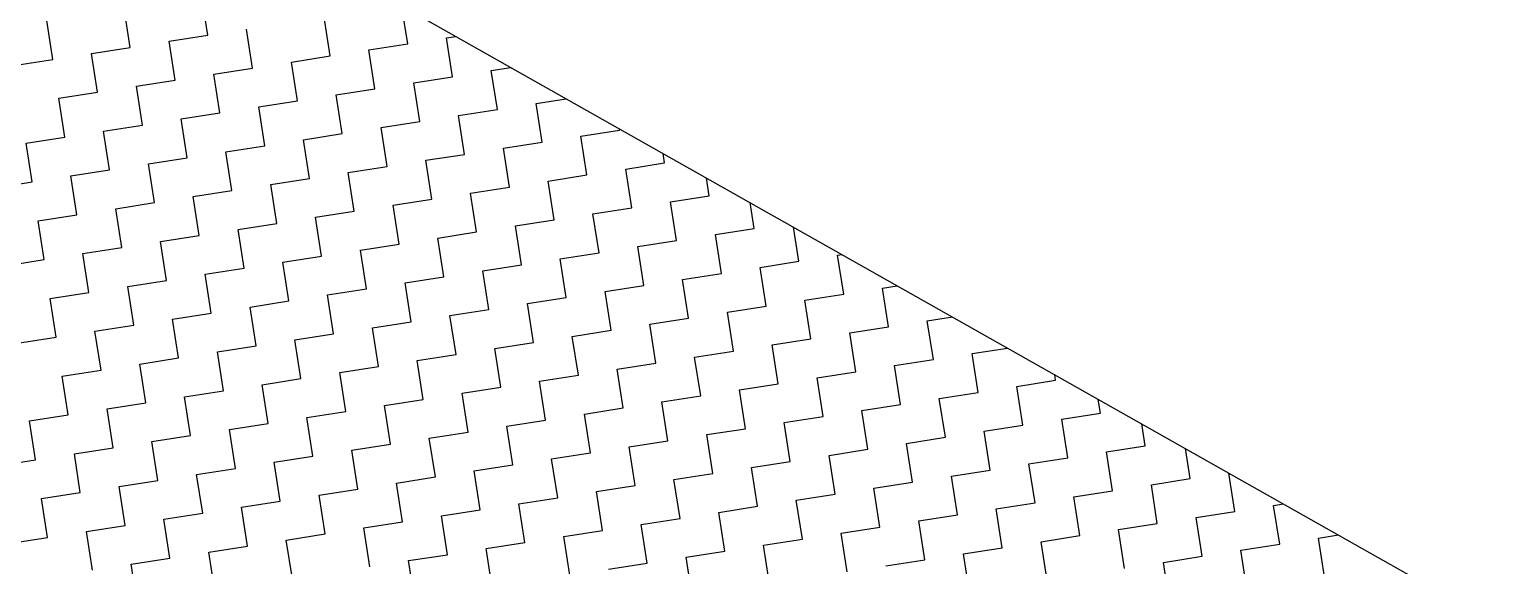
# Model space of a CAD drawing. Header units: metres. Extents: x 288492 to 290465, y 1999120 to 2001541.
# Drawn here: x 290184.9 to 290369.3, y 1999934.3 to 2000002.1 of the extents above; entities that cross this region are included whole.
import ezdxf

# ---------------------------------------------------------------- set-up
doc = ezdxf.new("R2010")
doc.units = ezdxf.units.M
doc.header["$MEASUREMENT"] = 0
doc.layers.add('POLY_HATCH', color=12, linetype='Continuous')

# ---------------------------------------------------------------- blocks, each defined once
blk = doc.blocks.new('25')
at = {"layer": 'POLY_HATCH', "linetype": 'Continuous'}
for p, q in [((290225.59, 1999967.33), (290224.82, 1999972.39)), ((290235.7, 1999968.87), (290234.93, 1999973.92)), ((290261.75, 1999967.64), (290260.98, 1999972.7)), ((290215.48, 1999965.8), (290214.71, 1999970.86)), ((290251.64, 1999966.11), (290250.87, 1999971.17)), ((290230.64, 1999968.1), (290235.7, 1999968.87)), ((290241.52, 1999964.58), (290240.76, 1999969.63)), ((290266.81, 1999968.41), (290268.02, 1999968.59)), ((290220.53, 1999966.57), (290225.59, 1999967.33)), ((290221.3, 1999961.51), (290220.53, 1999966.57)), ((290231.41, 1999963.04), (290230.64, 1999968.1)), ((290256.69, 1999966.88), (290261.75, 1999967.64)), ((290257.46, 1999961.82), (290256.69, 1999966.88)), ((290267.57, 1999963.35), (290266.81, 1999968.41)), ((290210.42, 1999965.03), (290215.48, 1999965.8)), ((290246.58, 1999965.34), (290251.64, 1999966.11)), ((290247.35, 1999960.29), (290246.58, 1999965.34)), ((290226.36, 1999962.28), (290231.41, 1999963.04)), ((290236.47, 1999963.81), (290241.52, 1999964.58)), ((290237.23, 1999958.75), (290236.47, 1999963.81)), ((290262.52, 1999962.59), (290267.57, 1999963.35)), ((290272.63, 1999964.12), (290275.19, 1999964.51)), ((290273.4, 1999959.07), (290272.63, 1999964.12)), ((290216.24, 1999960.74), (290221.3, 1999961.51)), ((290227.12, 1999957.22), (290226.36, 1999962.28)), ((290252.4, 1999961.05), (290257.46, 1999961.82)), ((290253.17, 1999956), (290252.4, 1999961.05)), ((290263.28, 1999957.53), (290262.52, 1999962.59)), ((290217.01, 1999955.69), (290216.24, 1999960.74)), ((290242.29, 1999959.52), (290247.35, 1999960.29)), ((290243.06, 1999954.46), (290242.29, 1999959.52)), ((290268.34, 1999958.3), (290273.4, 1999959.07)), ((290278.45, 1999959.83), (290282.37, 1999960.43)), ((290279.22, 1999954.78), (290278.45, 1999959.83)), ((290222.07, 1999956.45), (290227.12, 1999957.22)), ((290232.18, 1999957.99), (290237.23, 1999958.75)), ((290232.95, 1999952.93), (290232.18, 1999957.99)), ((290258.23, 1999956.76), (290263.28, 1999957.53)), ((290269.11, 1999953.24), (290268.34, 1999958.3)), ((290211.95, 1999954.92), (290217.01, 1999955.69)), ((290222.83, 1999951.4), (290222.07, 1999956.45)), ((290248.11, 1999955.23), (290253.17, 1999956)), ((290248.88, 1999950.17), (290248.11, 1999955.23)), ((290258.99, 1999951.71), (290258.23, 1999956.76)), ((290284.28, 1999955.54), (290289.33, 1999956.31)), ((290285.04, 1999950.49), (290284.28, 1999955.54)), ((290289.33, 1999956.31), (290289.31, 1999956.48)), ((290212.72, 1999949.86), (290211.95, 1999954.92)), ((290238, 1999953.7), (290243.06, 1999954.46)), ((290238.77, 1999948.64), (290238, 1999953.7)), ((290264.05, 1999952.48), (290269.11, 1999953.24)), ((290274.16, 1999954.01), (290279.22, 1999954.78)), ((290274.93, 1999948.95), (290274.16, 1999954.01)), ((290295.16, 1999952.02), (290294.97, 1999953.25)), ((290217.78, 1999950.63), (290222.83, 1999951.4)), ((290227.89, 1999952.16), (290232.95, 1999952.93)), ((290228.66, 1999947.11), (290227.89, 1999952.16)), ((290253.94, 1999950.94), (290258.99, 1999951.71)), ((290264.82, 1999947.42), (290264.05, 1999952.48)), ((290290.1, 1999951.25), (290295.16, 1999952.02)), ((290207.66, 1999949.1), (290212.72, 1999949.86)), ((290218.54, 1999945.57), (290217.78, 1999950.63)), ((290243.83, 1999949.41), (290248.88, 1999950.17)), ((290254.7, 1999945.88), (290253.94, 1999950.94)), ((290279.99, 1999949.72), (290285.04, 1999950.49)), ((290280.75, 1999944.66), (290279.99, 1999949.72)), ((290290.87, 1999946.2), (290290.1, 1999951.25)), ((290300.98, 1999947.73), (290300.63, 1999950.03)), ((290233.71, 1999947.87), (290238.77, 1999948.64)), ((290234.48, 1999942.82), (290233.71, 1999947.87)), ((290244.59, 1999944.35), (290243.83, 1999949.41)), ((290269.87, 1999948.19), (290274.93, 1999948.95)), ((290270.64, 1999943.13), (290269.87, 1999948.19)), ((290295.92, 1999946.96), (290300.98, 1999947.73)), ((290223.6, 1999946.34), (290228.66, 1999947.11)), ((290224.37, 1999941.28), (290223.6, 1999946.34)), ((290249.65, 1999945.12), (290254.7, 1999945.88)), ((290259.76, 1999946.65), (290264.82, 1999947.42)), ((290260.53, 1999941.6), (290259.76, 1999946.65)), ((290285.81, 1999945.43), (290290.87, 1999946.2)), ((290296.69, 1999941.91), (290295.92, 1999946.96)), ((290306.8, 1999943.44), (290306.29, 1999946.81)), ((290213.49, 1999944.81), (290218.54, 1999945.57)), ((290214.25, 1999939.75), (290213.49, 1999944.81)), ((290239.54, 1999943.58), (290244.59, 1999944.35)), ((290250.42, 1999940.06), (290249.65, 1999945.12)), ((290275.7, 1999943.9), (290280.75, 1999944.66)), ((290276.46, 1999938.84), (290275.7, 1999943.9)), ((290286.58, 1999940.37), (290285.81, 1999945.43)), ((290229.42, 1999942.05), (290234.48, 1999942.82)), ((290230.19, 1999936.99), (290229.42, 1999942.05)), ((290240.3, 1999938.53), (290239.54, 1999943.58)), ((290265.58, 1999942.36), (290270.64, 1999943.13)), ((290266.35, 1999937.31), (290265.58, 1999942.36)), ((290291.63, 1999941.14), (290296.69, 1999941.91)), ((290301.75, 1999942.67), (290306.8, 1999943.44)), ((290302.51, 1999937.62), (290301.75, 1999942.67)), ((290312.63, 1999939.15), (290311.95, 1999943.59)), ((290219.31, 1999940.52), (290224.37, 1999941.28)), ((290220.08, 1999935.46), (290219.31, 1999940.52)), ((290245.36, 1999939.29), (290250.42, 1999940.06)), ((290255.47, 1999940.83), (290260.53, 1999941.6)), ((290256.24, 1999935.77), (290255.47, 1999940.83)), ((290281.52, 1999939.61), (290286.58, 1999940.37)), ((290292.4, 1999936.08), (290291.63, 1999941.14)), ((290317.68, 1999939.92), (290318.25, 1999940)), ((290318.45, 1999934.86), (290317.68, 1999939.92)), ((290209.2, 1999938.98), (290214.25, 1999939.75)), ((290235.25, 1999937.76), (290240.3, 1999938.53)), ((290246.13, 1999934.24), (290245.36, 1999939.29)), ((290271.41, 1999938.07), (290276.46, 1999938.84)), ((290272.17, 1999933.02), (290271.41, 1999938.07)), ((290282.29, 1999934.55), (290281.52, 1999939.61)), ((290307.57, 1999938.38), (290312.63, 1999939.15)), ((290308.34, 1999933.33), (290307.57, 1999938.38)), ((290225.13, 1999936.23), (290230.19, 1999936.99)), ((290225.9, 1999931.17), (290225.13, 1999936.23)), ((290236.01, 1999932.7), (290235.25, 1999937.76)), ((290261.3, 1999936.54), (290266.35, 1999937.31)), ((290262.06, 1999931.48), (290261.3, 1999936.54)), ((290297.46, 1999936.85), (290302.51, 1999937.62)), ((290298.22, 1999931.79), (290297.46, 1999936.85)), ((290215.02, 1999934.69), (290220.08, 1999935.46)), ((290215.79, 1999929.64), (290215.02, 1999934.69)), ((290241.07, 1999933.47), (290246.13, 1999934.24)), ((290251.18, 1999935.01), (290256.24, 1999935.77)), ((290251.95, 1999929.95), (290251.18, 1999935.01)), ((290277.23, 1999933.78), (290282.29, 1999934.55)), ((290287.34, 1999935.32), (290292.4, 1999936.08)), ((290288.11, 1999930.26), (290287.34, 1999935.32)), ((290313.39, 1999934.1), (290318.45, 1999934.86)), ((290323.51, 1999935.63), (290325.43, 1999935.92)), ((290324.27, 1999930.57), (290323.51, 1999935.63)), ((290230.96, 1999931.94), (290236.01, 1999932.7)), ((290241.84, 1999928.42), (290241.07, 1999933.47)), ((290267.12, 1999932.25), (290272.17, 1999933.02)), ((290278, 1999928.73), (290277.23, 1999933.78)), ((290303.28, 1999932.56), (290308.34, 1999933.33)), ((290304.05, 1999927.5), (290303.28, 1999932.56)), ((290314.16, 1999929.04), (290313.39, 1999934.1)), ((290220.84, 1999930.4), (290225.9, 1999931.17)), ((290231.72, 1999926.88), (290230.96, 1999931.94)), ((290257.01, 1999930.72), (290262.06, 1999931.48)), ((290257.77, 1999925.66), (290257.01, 1999930.72)), ((290267.89, 1999927.19), (290267.12, 1999932.25)), ((290293.17, 1999931.03), (290298.22, 1999931.79)), ((290293.93, 1999925.97), (290293.17, 1999931.03)), ((290319.22, 1999929.81), (290324.27, 1999930.57)), ((290329.33, 1999931.34), (290332.6, 1999931.84)), ((290330.1, 1999926.28), (290329.33, 1999931.34)), ((290210.73, 1999928.87), (290215.79, 1999929.64)), ((290221.61, 1999925.35), (290220.84, 1999930.4)), ((290246.89, 1999929.18), (290251.95, 1999929.95)), ((290247.66, 1999924.13), (290246.89, 1999929.18)), ((290272.94, 1999927.96), (290278, 1999928.73)), ((290283.05, 1999929.49), (290288.11, 1999930.26)), ((290283.82, 1999924.44), (290283.05, 1999929.49)), ((290309.1, 1999928.27), (290314.16, 1999929.04)), ((290319.98, 1999924.75), (290319.22, 1999929.81)), ((290226.67, 1999926.11), (290231.72, 1999926.88)), ((290236.78, 1999927.65), (290241.84, 1999928.42)), ((290237.55, 1999922.59), (290236.78, 1999927.65)), ((290262.83, 1999926.43), (290267.89, 1999927.19)), ((290273.71, 1999922.9), (290272.94, 1999927.96)), ((290298.99, 1999926.74), (290304.05, 1999927.5)), ((290299.76, 1999921.68), (290298.99, 1999926.74)), ((290309.87, 1999923.22), (290309.1, 1999928.27)), ((290335.15, 1999927.05), (290339.78, 1999927.75)), ((290335.92, 1999921.99), (290335.15, 1999927.05)), ((290216.55, 1999924.58), (290221.61, 1999925.35)), ((290227.43, 1999921.06), (290226.67, 1999926.11)), ((290252.72, 1999924.89), (290257.77, 1999925.66)), ((290253.48, 1999919.84), (290252.72, 1999924.89)), ((290263.6, 1999921.37), (290262.83, 1999926.43)), ((290288.88, 1999925.2), (290293.93, 1999925.97)), ((290289.64, 1999920.15), (290288.88, 1999925.2)), ((290314.93, 1999923.98), (290319.98, 1999924.75)), ((290325.04, 1999925.52), (290330.1, 1999926.28)), ((290325.81, 1999920.46), (290325.04, 1999925.52)), ((290217.32, 1999919.52), (290216.55, 1999924.58)), ((290242.6, 1999923.36), (290247.66, 1999924.13)), ((290243.37, 1999918.3), (290242.6, 1999923.36)), ((290268.65, 1999922.14), (290273.71, 1999922.9)), ((290278.76, 1999923.67), (290283.82, 1999924.44)), ((290279.53, 1999918.61), (290278.76, 1999923.67)), ((290304.81, 1999922.45), (290309.87, 1999923.22)), ((290315.69, 1999918.93), (290314.93, 1999923.98)), ((290340.98, 1999922.76), (290346.03, 1999923.53)), ((290346.03, 1999923.53), (290345.92, 1999924.26)), ((290222.38, 1999920.29), (290227.43, 1999921.06)), ((290232.49, 1999921.82), (290237.55, 1999922.59)), ((290233.26, 1999916.77), (290232.49, 1999921.82)), ((290258.54, 1999920.6), (290263.6, 1999921.37)), ((290269.42, 1999917.08), (290268.65, 1999922.14)), ((290294.7, 1999920.91), (290299.76, 1999921.68)), ((290295.47, 1999915.86), (290294.7, 1999920.91)), ((290305.58, 1999917.39), (290304.81, 1999922.45)), ((290330.86, 1999921.23), (290335.92, 1999921.99)), ((290331.63, 1999916.17), (290330.86, 1999921.23)), ((290341.74, 1999917.7), (290340.98, 1999922.76)), ((290351.86, 1999919.24), (290351.58, 1999921.03)), ((290212.26, 1999918.76), (290217.32, 1999919.52)), ((290223.14, 1999915.23), (290222.38, 1999920.29)), ((290248.43, 1999919.07), (290253.48, 1999919.84)), ((290249.19, 1999914.01), (290248.43, 1999919.07)), ((290259.31, 1999915.55), (290258.54, 1999920.6)), ((290284.59, 1999919.38), (290289.64, 1999920.15)), ((290285.36, 1999914.32), (290284.59, 1999919.38)), ((290320.75, 1999919.69), (290325.81, 1999920.46)), ((290321.52, 1999914.64), (290320.75, 1999919.69)), ((290346.8, 1999918.47), (290351.86, 1999919.24)), ((290213.03, 1999913.7), (290212.26, 1999918.76)), ((290238.31, 1999917.54), (290243.37, 1999918.3)), ((290239.08, 1999912.48), (290238.31, 1999917.54)), ((290274.48, 1999917.85), (290279.53, 1999918.61)), ((290275.24, 1999912.79), (290274.48, 1999917.85)), ((290300.52, 1999916.63), (290305.58, 1999917.39)), ((290310.64, 1999918.16), (290315.69, 1999918.93)), ((290311.4, 1999913.1), (290310.64, 1999918.16)), ((290336.69, 1999916.94), (290341.74, 1999917.7)), ((290347.57, 1999913.41), (290346.8, 1999918.47)), ((290357.68, 1999914.95), (290357.24, 1999917.81)), ((290218.09, 1999914.47), (290223.14, 1999915.23)), ((290228.2, 1999916), (290233.26, 1999916.77)), ((290228.97, 1999910.95), (290228.2, 1999916)), ((290254.25, 1999914.78), (290259.31, 1999915.55)), ((290264.36, 1999916.31), (290269.42, 1999917.08)), ((290265.13, 1999911.26), (290264.36, 1999916.31)), ((290290.41, 1999915.09), (290295.47, 1999915.86)), ((290301.29, 1999911.57), (290300.52, 1999916.63)), ((290326.57, 1999915.4), (290331.63, 1999916.17)), ((290327.34, 1999910.35), (290326.57, 1999915.4)), ((290337.45, 1999911.88), (290336.69, 1999916.94)), ((290207.98, 1999912.93), (290213.03, 1999913.7)), ((290218.85, 1999909.41), (290218.09, 1999914.47)), ((290244.14, 1999913.25), (290249.19, 1999914.01)), ((290255.02, 1999909.72), (290254.25, 1999914.78)), ((290280.3, 1999913.56), (290285.36, 1999914.32)), ((290281.07, 1999908.5), (290280.3, 1999913.56)), ((290291.18, 1999910.03), (290290.41, 1999915.09)), ((290316.46, 1999913.87), (290321.52, 1999914.64)), ((290317.23, 1999908.81), (290316.46, 1999913.87)), ((290342.51, 1999912.65), (290347.57, 1999913.41)), ((290352.62, 1999914.18), (290357.68, 1999914.95)), ((290353.39, 1999909.12), (290352.62, 1999914.18)), ((290363.5, 1999910.66), (290362.91, 1999914.59)), ((290234.02, 1999911.71), (290239.08, 1999912.48)), ((290234.79, 1999906.66), (290234.02, 1999911.71)), ((290244.9, 1999908.19), (290244.14, 1999913.25)), ((290270.19, 1999912.02), (290275.24, 1999912.79)), ((290270.95, 1999906.97), (290270.19, 1999912.02)), ((290296.23, 1999910.8), (290301.29, 1999911.57)), ((290306.35, 1999912.34), (290311.4, 1999913.1)), ((290307.11, 1999907.28), (290306.35, 1999912.34)), ((290332.4, 1999911.11), (290337.45, 1999911.88)), ((290343.28, 1999907.59), (290342.51, 1999912.65)), ((290223.91, 1999910.18), (290228.97, 1999910.95)), ((290224.68, 1999905.12), (290223.91, 1999910.18)), ((290249.96, 1999908.96), (290255.02, 1999909.72)), ((290260.07, 1999910.49), (290265.13, 1999911.26)), ((290260.84, 1999905.43), (290260.07, 1999910.49)), ((290286.12, 1999909.27), (290291.18, 1999910.03)), ((290297, 1999905.75), (290296.23, 1999910.8)), ((290322.28, 1999909.58), (290327.34, 1999910.35)), ((290323.05, 1999904.52), (290322.28, 1999909.58)), ((290333.16, 1999906.06), (290332.4, 1999911.11)), ((290358.45, 1999909.89), (290363.5, 1999910.66)), ((290359.21, 1999904.84), (290358.45, 1999909.89)), ((290369.33, 1999906.37), (290368.57, 1999911.37)), ((290213.8, 1999908.64), (290218.85, 1999909.41)), ((290214.57, 1999903.59), (290213.8, 1999908.64)), ((290239.85, 1999907.42), (290244.9, 1999908.19)), ((290250.73, 1999903.9), (290249.96, 1999908.96)), ((290276.01, 1999907.73), (290281.07, 1999908.5)), ((290276.78, 1999902.68), (290276.01, 1999907.73)), ((290286.89, 1999904.21), (290286.12, 1999909.27)), ((290312.17, 1999908.05), (290317.23, 1999908.81)), ((290312.94, 1999902.99), (290312.17, 1999908.05)), ((290348.33, 1999908.36), (290353.39, 1999909.12)), ((290349.1, 1999903.3), (290348.33, 1999908.36)), ((290229.73, 1999905.89), (290234.79, 1999906.66)), ((290230.5, 1999900.83), (290229.73, 1999905.89)), ((290240.61, 1999902.37), (290239.85, 1999907.42)), ((290265.9, 1999906.2), (290270.95, 1999906.97)), ((290266.66, 1999901.14), (290265.9, 1999906.2)), ((290291.95, 1999904.98), (290297, 1999905.75)), ((290302.06, 1999906.51), (290307.11, 1999907.28)), ((290302.83, 1999901.46), (290302.06, 1999906.51)), ((290328.11, 1999905.29), (290333.16, 1999906.06)), ((290338.22, 1999906.82), (290343.28, 1999907.59)), ((290338.99, 1999901.77), (290338.22, 1999906.82)), ((290364.27, 1999905.6), (290369.33, 1999906.37)), ((290374.38, 1999907.14), (290375.66, 1999907.33)), ((290375.15, 1999902.08), (290374.38, 1999907.14)), ((290219.62, 1999904.35), (290224.68, 1999905.12)), ((290220.39, 1999899.3), (290219.62, 1999904.35)), ((290245.67, 1999903.13), (290250.73, 1999903.9)), ((290255.78, 1999904.67), (290260.84, 1999905.43)), ((290256.55, 1999899.61), (290255.78, 1999904.67)), ((290281.83, 1999903.44), (290286.89, 1999904.21)), ((290292.71, 1999899.92), (290291.95, 1999904.98)), ((290317.99, 1999903.76), (290323.05, 1999904.52)), ((290328.87, 1999900.23), (290328.11, 1999905.29)), ((290354.16, 1999904.07), (290359.21, 1999904.84)), ((290354.92, 1999899.01), (290354.16, 1999904.07)), ((290365.04, 1999900.55), (290364.27, 1999905.6)), ((290209.51, 1999902.82), (290214.57, 1999903.59)), ((290235.56, 1999901.6), (290240.61, 1999902.37)), ((290246.44, 1999898.08), (290245.67, 1999903.13)), ((290271.72, 1999901.91), (290276.78, 1999902.68)), ((290272.49, 1999896.85), (290271.72, 1999901.91)), ((290282.6, 1999898.39), (290281.83, 1999903.44)), ((290307.88, 1999902.22), (290312.94, 1999902.99)), ((290308.65, 1999897.17), (290307.88, 1999902.22)), ((290318.76, 1999898.7), (290317.99, 1999903.76)), ((290344.04, 1999902.53), (290349.1, 1999903.3)), ((290344.81, 1999897.48), (290344.04, 1999902.53)), ((290370.09, 1999901.31), (290375.15, 1999902.08)), ((290380.21, 1999902.85), (290382.84, 1999903.25)), ((290380.97, 1999897.79), (290380.21, 1999902.85)), ((290225.45, 1999900.07), (290230.5, 1999900.83)), ((290226.21, 1999895.01), (290225.45, 1999900.07)), ((290236.32, 1999896.54), (290235.56, 1999901.6)), ((290261.61, 1999900.38), (290266.66, 1999901.14)), ((290262.37, 1999895.32), (290261.61, 1999900.38)), ((290297.77, 1999900.69), (290302.83, 1999901.46)), ((290298.54, 1999895.63), (290297.77, 1999900.69)), ((290323.82, 1999899.47), (290328.87, 1999900.23)), ((290333.93, 1999901), (290338.99, 1999901.77)), ((290334.7, 1999895.94), (290333.93, 1999901)), ((290359.98, 1999899.78), (290365.04, 1999900.55)), ((290370.86, 1999896.26), (290370.09, 1999901.31)), ((290287.66, 1999899.16), (290292.71, 1999899.92)), ((290360.75, 1999894.72), (290359.98, 1999899.78))]:
    blk.add_line(p, q, dxfattribs=at)
at = {"layer": 'POLY_HATCH'}
blk.add_line((290263.34, 1999971.25), (290443.8, 1999868.55), dxfattribs=at)

msp = doc.modelspace()

# ---------------------------------------------------------------- block references
at = {"xscale": 0.9698261639439751, "yscale": 0.9698261639439751, "zscale": 0.9698261639439751, "rotation": 0.222768048152709}
msp.add_blockref('25', (16272.72, 59299.43), dxfattribs=at)

doc.saveas('drawing.dxf')
